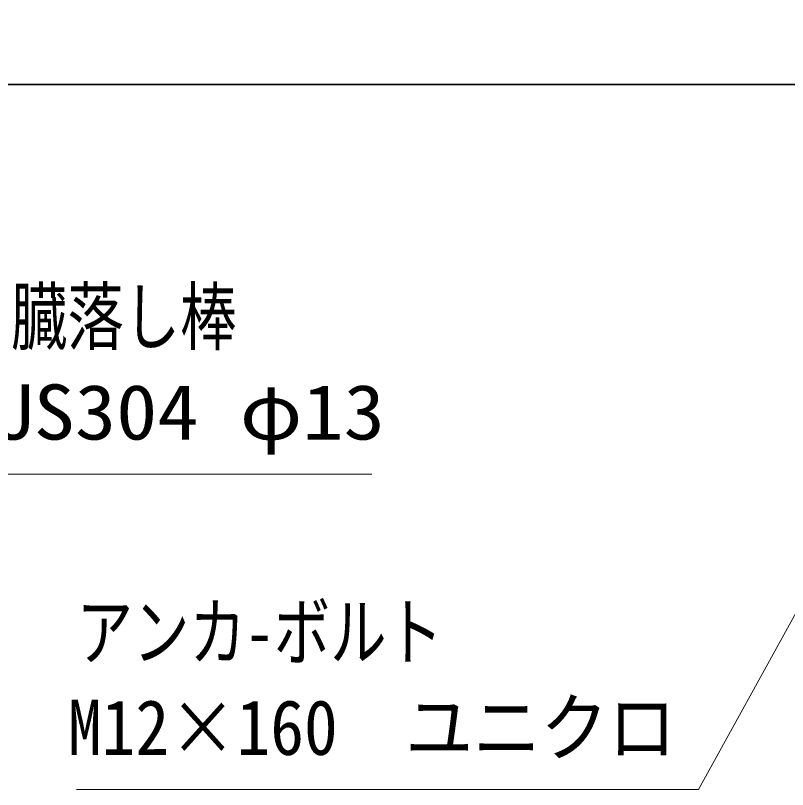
# Model space of a CAD drawing. Units: millimetres at full size; details may follow other scales. Extents: x -5940 to 5940, y -4200 to 4200.
# Drawn here: x -1358 to -509, y -2204 to -1353 of the extents above; entities that cross this region are included whole.
import ezdxf
from ezdxf.enums import TextEntityAlignment as Align

# ---------------------------------------------------------------- set-up
doc = ezdxf.new("R2010")
doc.units = ezdxf.units.MM
doc.header["$LTSCALE"] = 20
doc.layers.add('0-1_外形線', color=7, linetype='Continuous', lineweight=35)
doc.layers.add('0-6_寸法線', color=4, linetype='Continuous', lineweight=18)
doc.styles.add('ＭＳ ゴシック', font='')
doc.styles.get('ＭＳ ゴシック').set_extended_font_data('MS Gothic')

# ---------------------------------------------------------------- blocks, each defined once
blk = doc.blocks.new('S28')
at = {"layer": '0-6_寸法線'}
blk.add_lwpolyline([(-2821487.1, 57432360.4), (-2807804.7, 57432360.4), (-2801936.9, 57442988), (-2801453.5, 57443863.5)], dxfattribs=at)
at = {"layer": '0-6_寸法線', "color": 254, "style": 'ＭＳ ゴシック'}
for s, width, p in [('アンカ-ボルト', 0.75, (-2821487.1, 57434857.3)), ('M12×160\u3000ユニクロ', 0.9, (-2821679.1, 57432757.3))]:
    blk.add_text(s, height=1212, dxfattribs=dict(at, width=width)).set_placement(p, align=Align.BOTTOM_LEFT)
blk = doc.blocks.new('S32')
at = {"layer": '0-6_寸法線'}
for points in [[(-2814992.3, 57439294.7), (-2825362.7, 57439294.7), (-2829774.5, 57448479.6), (-2830207.5, 57449381)], [(-2829624.3, 57448551.7), (-2830207.5, 57449381), (-2829924.8, 57448407.4)]]:
    blk.add_lwpolyline(points, dxfattribs=at)
at = {"layer": '0-6_寸法線', "color": 254, "style": 'ＭＳ ゴシック'}
for s, width, p in [('内臓落し棒', 0.75, (-2824169.9, 57441791.6)), ('SUS304 φ13', 1.1, (-2824246.7, 57439691.6))]:
    blk.add_text(s, height=1212, dxfattribs=dict(at, width=width)).set_placement(p, align=Align.BOTTOM_LEFT)

msp = doc.modelspace()

# ---------------------------------------------------------------- linework, layer by layer
at = {"layer": '0-1_外形線'}
msp.add_line((-2944.04, -1428.48), (-256.54, -1428.48), dxfattribs=at)

# ---------------------------------------------------------------- block references
at = {"layer": '0-6_寸法線', "xscale": 0.05, "yscale": 0.05}
for name in ['S32', 'S28']:
    msp.add_blockref(name, (139783.64, -2873821.65), dxfattribs=at)

doc.saveas('drawing.dxf')
